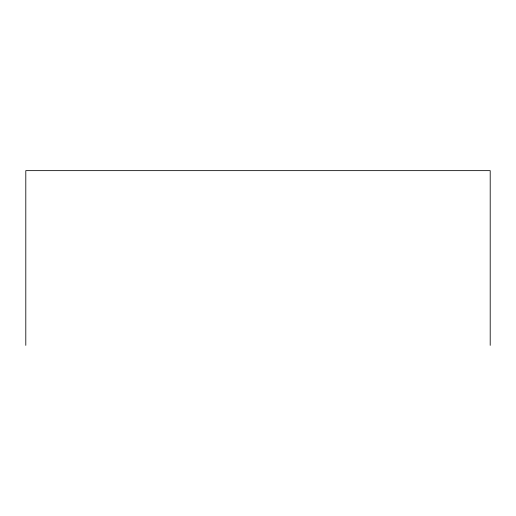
<?xml version="1.0" encoding="UTF-8"?>
<svg xmlns="http://www.w3.org/2000/svg" width="516" height="516" viewBox="0 0 516 516"><rect width="100%" height="100%" fill="white"/><g stroke="black" fill="none" stroke-linecap="round" stroke-linejoin="round"><path stroke-width="0.77" d="M490.2 345.359L490.2 170.641L25.8 170.641L25.8 345.359"/></g></svg>
